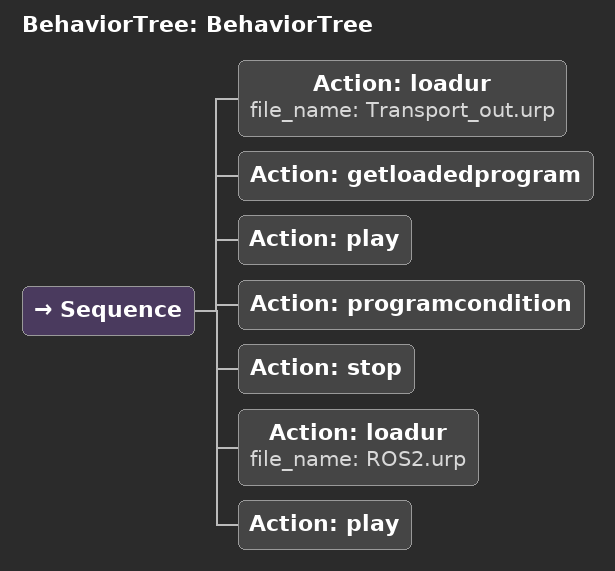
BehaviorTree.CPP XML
<?xml version="1.0"?>
<root main_tree_to_execute="BehaviorTree">
    <BehaviorTree ID="BehaviorTree">
        <Sequence>
            <Action ID="loadur" file_name="Transport_out.urp"/>
            <Action ID="getloadedprogram"/>
            <Action ID="play"/>
            <Action ID="programcondition"/>
            <Action ID="stop"/>
            <Action ID="loadur" file_name="ROS2.urp"/>
            <Action ID="play"/>
        </Sequence>
    </BehaviorTree>
</root>
